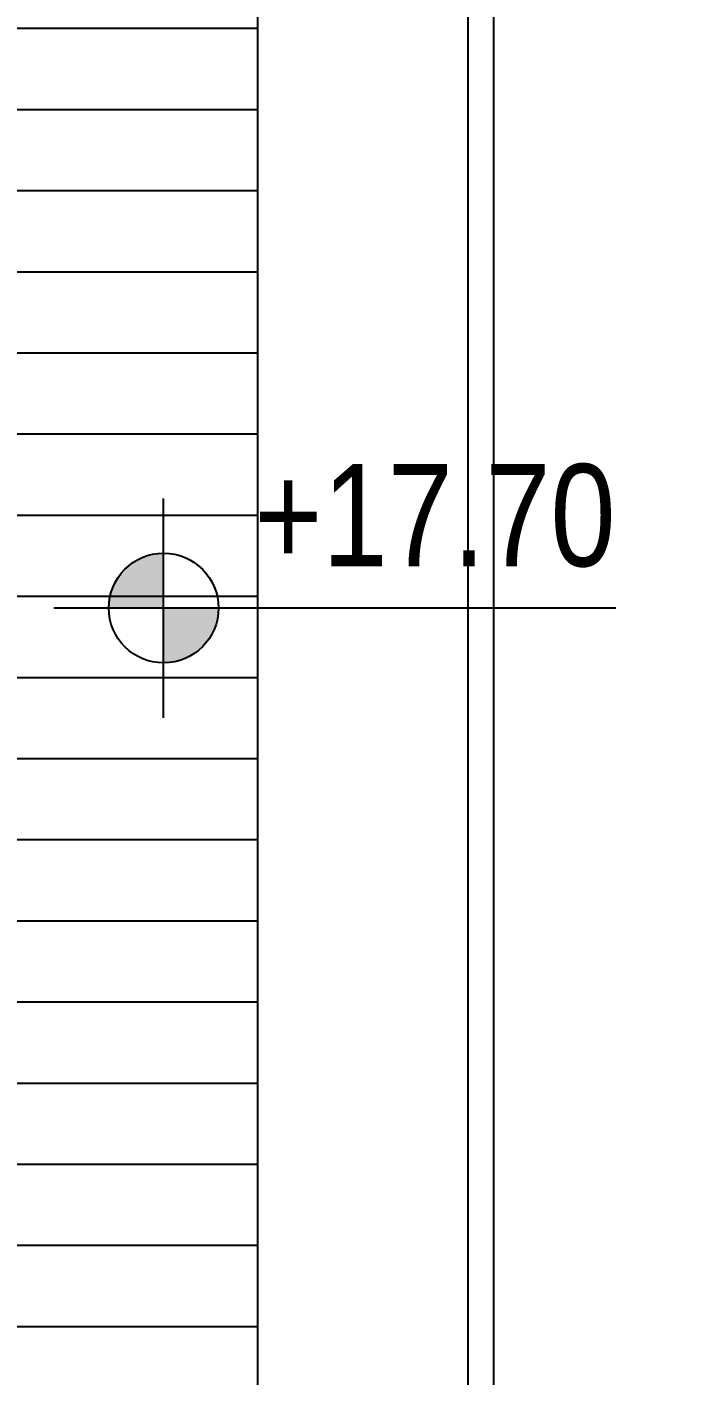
# Model space of a CAD drawing. Extents: x 58467 to 79089, y -33726 to -17391.
# Drawn here: x 72143.5 to 72272.1, y -20057.4 to -19793.7 of the extents above; entities that cross this region are included whole.
import ezdxf

# ---------------------------------------------------------------- set-up
doc = ezdxf.new("R2010")
doc.units = 0
doc.header["$LTSCALE"] = 100
for name, color, linetype in [('BA_elev1', 7, 'Continuous'), ('BA_elev2', 9, 'Continuous'), ('BA_elev3', 8, 'Continuous'), ('BA_level', 7, 'Continuous')]:
    doc.layers.add(name, color=color, linetype=linetype)
doc.styles.add('geomim', font='ARIALN.TTF', dxfattribs={"width": 0.9})

# ---------------------------------------------------------------- blocks, each defined once
blk = doc.blocks.new('KOTPLAN')
at = {"ltscale": 3}
h = blk.add_hatch(color=256, dxfattribs=at)
h.paths.add_polyline_path([(0, -0.0767, 0.414214), (0.077, 0.0003), (0, 0.0003)])
h.paths.add_polyline_path([(-0.077, 0.0003), (0, 0.0003), (0, 0.0772, 0.414214)])
for p, q in [((0, -0.1533), (0, 0.1533)), ((0.1533, 0), (-0.1533, 0))]:
    blk.add_line(p, q)
blk.add_line((0.6322, 0), (0, 0), dxfattribs=at)
blk.add_circle((0, 0), 0.0767)
for p in [(0.1265, 0.0584), (0.1265, -0.1966)]:
    blk.add_attdef('KOT', p, '', height=0.15)

msp = doc.modelspace()

# ---------------------------------------------------------------- hatches: boundary and pattern name
at = {"layer": 'BA_elev3'}
h = msp.add_hatch(dxfattribs=at)
h.set_pattern_fill('LINE', color=256, scale=5)
h.set_pattern_definition([(0, (21566.486, 12448.205), (0, 15.875), [])])
h.paths.add_polyline_path([(71842.37, -20697.11), (72188.67, -20697.09), (72188.68, -19256.09), (72188.48, -19255.97), (72188.48, -19077.06), (72426.47, -19077.06), (72426.47, -18875.8), (71842.37, -18839.03)])

# ---------------------------------------------------------------- linework, layer by layer
at = {"layer": 'BA_elev1'}
msp.add_lwpolyline([(70804.37, -21036.05), (71151.07, -21036.05), (71151.07, -21036.1), (71268.43, -21036.05), (71268.43, -20947.27), (71542.44, -20947.27), (71542.44, -21036.06), (71846.44, -21036.06), (72188.67, -20701.95), (72188.67, -19744.89), (72188.67, -19744.89), (72188.67, -19563.55), (72188.67, -19563.55), (72188.68, -19256.09), (72188.49, -19255.97), (72188.46, -19077.06), (72426.47, -19077.06), (72426.47, -18875.8), (71842.37, -18839.03), (71842.37, -18839.03)], dxfattribs=at)
at = {"layer": 'BA_elev2'}
for p, q in [((72234.77, -19256.09, -1.31), (72234.77, -21032.3, -1.31)), ((72229.77, -19261.09, -1.31), (72229.77, -21037.3, -1.31))]:
    msp.add_line(p, q, dxfattribs=at)

# ---------------------------------------------------------------- block references
at = {"layer": 'BA_level'}
ref = msp.add_blockref('KOTPLAN', (72170.26, -19907.35), dxfattribs=dict(at, xscale=140.0000000000091, yscale=140.0000000000091, zscale=140.0000000000091))
ref.add_attrib('KOT', '+17.70', (72187.97, -19899.17), dxfattribs={"layer": '0', "color": 252, "height": 20, "style": 'geomim'})

doc.saveas('drawing.dxf')
